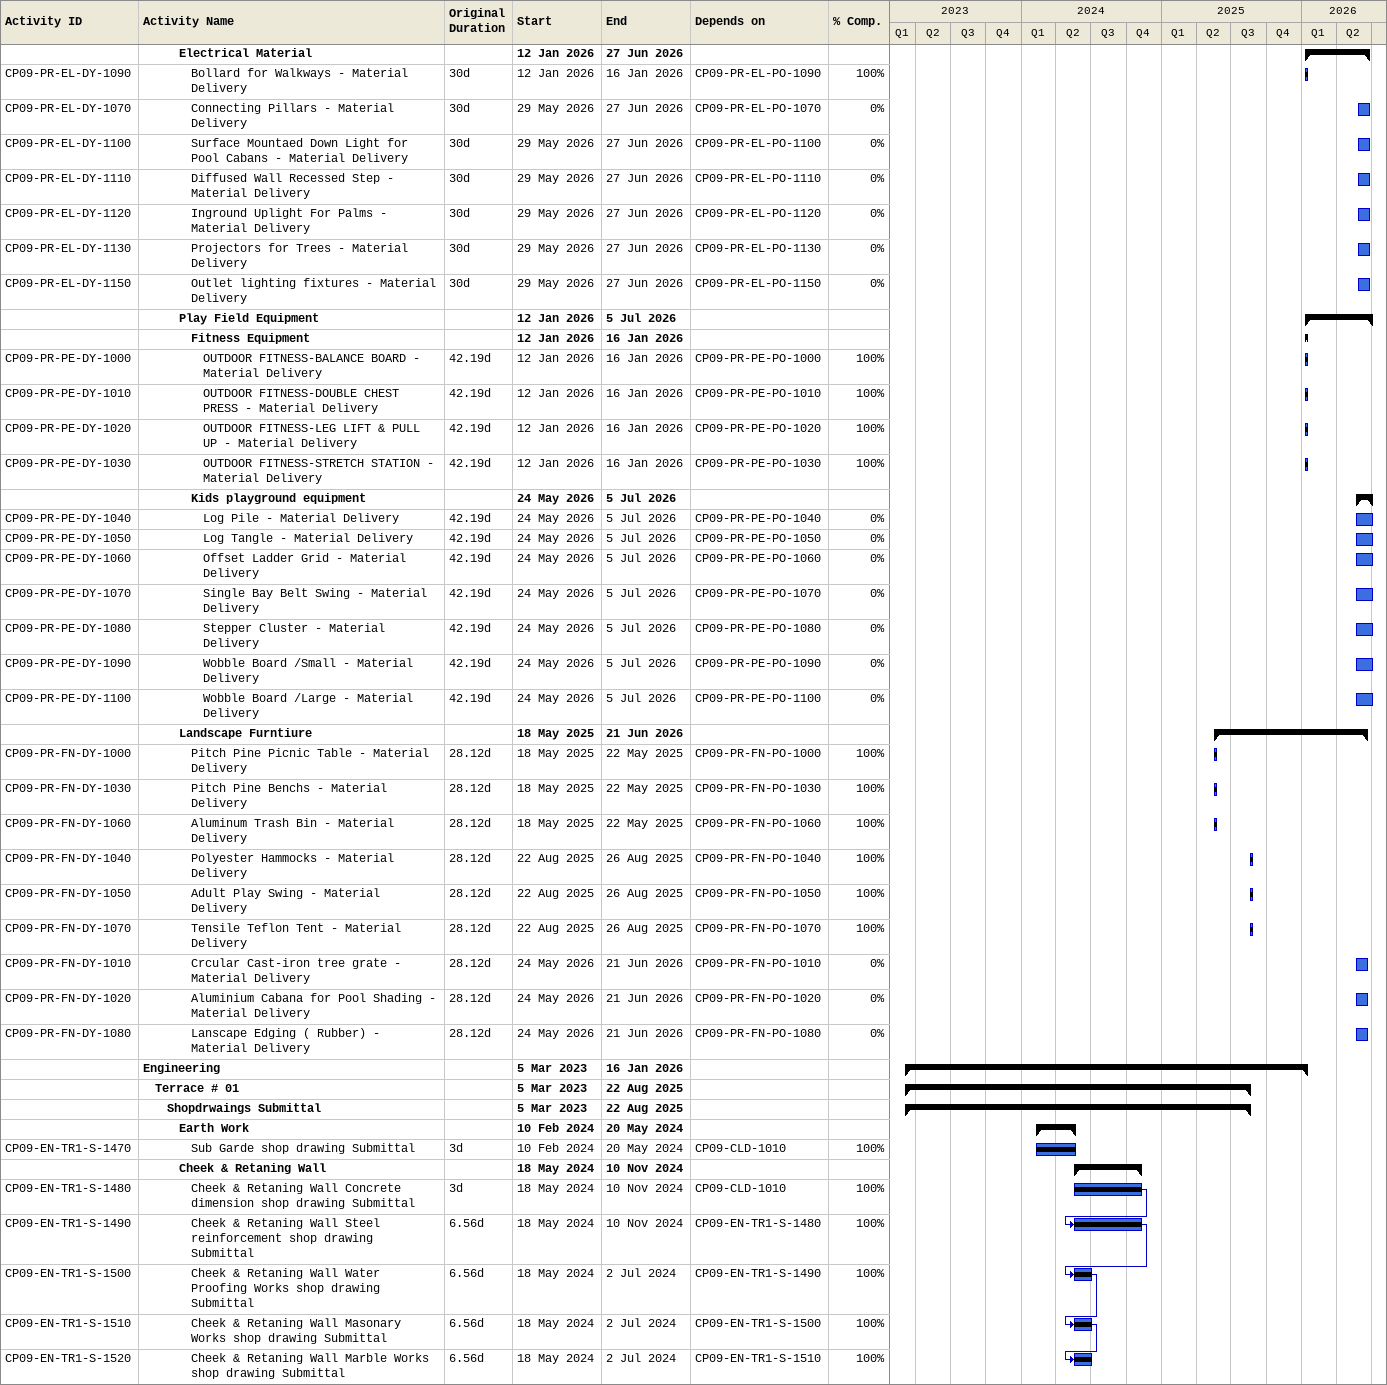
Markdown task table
| ID | Level | Task | Original duration | Start | Finish | Predecessors | % complete |
|---|---|---|---|---|---|---|---|
|  | 4 | **Electrical Material** |  | 2026-01-12 | 2026-06-27 |  |  |
| CP09-PR-EL-DY-1090 | 5 | Bollard for Walkways - Material Delivery | 30d | 2026-01-12 | 2026-01-16 | CP09-PR-EL-PO-1090 | 100 |
| CP09-PR-EL-DY-1070 | 5 | Connecting Pillars - Material Delivery | 30d | 2026-05-29 | 2026-06-27 | CP09-PR-EL-PO-1070 | 0 |
| CP09-PR-EL-DY-1100 | 5 | Surface Mountaed Down Light for Pool Cabans - Material Delivery | 30d | 2026-05-29 | 2026-06-27 | CP09-PR-EL-PO-1100 | 0 |
| CP09-PR-EL-DY-1110 | 5 | Diffused Wall Recessed Step - Material Delivery | 30d | 2026-05-29 | 2026-06-27 | CP09-PR-EL-PO-1110 | 0 |
| CP09-PR-EL-DY-1120 | 5 | Inground Uplight For Palms - Material Delivery | 30d | 2026-05-29 | 2026-06-27 | CP09-PR-EL-PO-1120 | 0 |
| CP09-PR-EL-DY-1130 | 5 | Projectors for Trees - Material Delivery | 30d | 2026-05-29 | 2026-06-27 | CP09-PR-EL-PO-1130 | 0 |
| CP09-PR-EL-DY-1150 | 5 | Outlet lighting fixtures - Material Delivery | 30d | 2026-05-29 | 2026-06-27 | CP09-PR-EL-PO-1150 | 0 |
|  | 4 | **Play Field Equipment** |  | 2026-01-12 | 2026-07-05 |  |  |
|  | 5 | **Fitness Equipment** |  | 2026-01-12 | 2026-01-16 |  |  |
| CP09-PR-PE-DY-1000 | 6 | OUTDOOR FITNESS-BALANCE BOARD - Material Delivery | 42.19d | 2026-01-12 | 2026-01-16 | CP09-PR-PE-PO-1000 | 100 |
| CP09-PR-PE-DY-1010 | 6 | OUTDOOR FITNESS-DOUBLE CHEST PRESS - Material Delivery | 42.19d | 2026-01-12 | 2026-01-16 | CP09-PR-PE-PO-1010 | 100 |
| CP09-PR-PE-DY-1020 | 6 | OUTDOOR FITNESS-LEG LIFT & PULL UP - Material Delivery | 42.19d | 2026-01-12 | 2026-01-16 | CP09-PR-PE-PO-1020 | 100 |
| CP09-PR-PE-DY-1030 | 6 | OUTDOOR FITNESS-STRETCH STATION - Material Delivery | 42.19d | 2026-01-12 | 2026-01-16 | CP09-PR-PE-PO-1030 | 100 |
|  | 5 | **Kids playground equipment** |  | 2026-05-24 | 2026-07-05 |  |  |
| CP09-PR-PE-DY-1040 | 6 | Log Pile - Material Delivery | 42.19d | 2026-05-24 | 2026-07-05 | CP09-PR-PE-PO-1040 | 0 |
| CP09-PR-PE-DY-1050 | 6 | Log Tangle - Material Delivery | 42.19d | 2026-05-24 | 2026-07-05 | CP09-PR-PE-PO-1050 | 0 |
| CP09-PR-PE-DY-1060 | 6 | Offset Ladder Grid - Material Delivery | 42.19d | 2026-05-24 | 2026-07-05 | CP09-PR-PE-PO-1060 | 0 |
| CP09-PR-PE-DY-1070 | 6 | Single Bay Belt Swing - Material Delivery | 42.19d | 2026-05-24 | 2026-07-05 | CP09-PR-PE-PO-1070 | 0 |
| CP09-PR-PE-DY-1080 | 6 | Stepper Cluster - Material Delivery | 42.19d | 2026-05-24 | 2026-07-05 | CP09-PR-PE-PO-1080 | 0 |
| CP09-PR-PE-DY-1090 | 6 | Wobble Board /Small - Material Delivery | 42.19d | 2026-05-24 | 2026-07-05 | CP09-PR-PE-PO-1090 | 0 |
| CP09-PR-PE-DY-1100 | 6 | Wobble Board /Large - Material Delivery | 42.19d | 2026-05-24 | 2026-07-05 | CP09-PR-PE-PO-1100 | 0 |
|  | 4 | **Landscape Furntiure** |  | 2025-05-18 | 2026-06-21 |  |  |
| CP09-PR-FN-DY-1000 | 5 | Pitch Pine Picnic Table - Material Delivery | 28.12d | 2025-05-18 | 2025-05-22 | CP09-PR-FN-PO-1000 | 100 |
| CP09-PR-FN-DY-1030 | 5 | Pitch Pine Benchs - Material Delivery | 28.12d | 2025-05-18 | 2025-05-22 | CP09-PR-FN-PO-1030 | 100 |
| CP09-PR-FN-DY-1060 | 5 | Aluminum Trash Bin - Material Delivery | 28.12d | 2025-05-18 | 2025-05-22 | CP09-PR-FN-PO-1060 | 100 |
| CP09-PR-FN-DY-1040 | 5 | Polyester Hammocks - Material Delivery | 28.12d | 2025-08-22 | 2025-08-26 | CP09-PR-FN-PO-1040 | 100 |
| CP09-PR-FN-DY-1050 | 5 | Adult Play Swing - Material Delivery | 28.12d | 2025-08-22 | 2025-08-26 | CP09-PR-FN-PO-1050 | 100 |
| CP09-PR-FN-DY-1070 | 5 | Tensile Teflon Tent - Material Delivery | 28.12d | 2025-08-22 | 2025-08-26 | CP09-PR-FN-PO-1070 | 100 |
| CP09-PR-FN-DY-1010 | 5 | Crcular Cast-iron tree grate - Material Delivery | 28.12d | 2026-05-24 | 2026-06-21 | CP09-PR-FN-PO-1010 | 0 |
| CP09-PR-FN-DY-1020 | 5 | Aluminium Cabana for Pool Shading - Material Delivery | 28.12d | 2026-05-24 | 2026-06-21 | CP09-PR-FN-PO-1020 | 0 |
| CP09-PR-FN-DY-1080 | 5 | Lanscape Edging ( Rubber) - Material Delivery | 28.12d | 2026-05-24 | 2026-06-21 | CP09-PR-FN-PO-1080 | 0 |
|  | 1 | **Engineering** |  | 2023-03-05 | 2026-01-16 |  |  |
|  | 2 | **Terrace # 01** |  | 2023-03-05 | 2025-08-22 |  |  |
|  | 3 | **Shopdrwaings Submittal** |  | 2023-03-05 | 2025-08-22 |  |  |
|  | 4 | **Earth Work** |  | 2024-02-10 | 2024-05-20 |  |  |
| CP09-EN-TR1-S-1470 | 5 | Sub Garde shop drawing Submittal | 3d | 2024-02-10 | 2024-05-20 | CP09-CLD-1010 | 100 |
|  | 4 | **Cheek & Retaning Wall** |  | 2024-05-18 | 2024-11-10 |  |  |
| CP09-EN-TR1-S-1480 | 5 | Cheek & Retaning Wall Concrete dimension shop drawing Submittal | 3d | 2024-05-18 | 2024-11-10 | CP09-CLD-1010 | 100 |
| CP09-EN-TR1-S-1490 | 5 | Cheek & Retaning Wall Steel reinforcement shop drawing Submittal | 6.56d | 2024-05-18 | 2024-11-10 | CP09-EN-TR1-S-1480 | 100 |
| CP09-EN-TR1-S-1500 | 5 | Cheek & Retaning Wall Water Proofing Works shop drawing Submittal | 6.56d | 2024-05-18 | 2024-07-02 | CP09-EN-TR1-S-1490 | 100 |
| CP09-EN-TR1-S-1510 | 5 | Cheek & Retaning Wall Masonary Works shop drawing Submittal | 6.56d | 2024-05-18 | 2024-07-02 | CP09-EN-TR1-S-1500 | 100 |
| CP09-EN-TR1-S-1520 | 5 | Cheek & Retaning Wall Marble Works shop drawing Submittal | 6.56d | 2024-05-18 | 2024-07-02 | CP09-EN-TR1-S-1510 | 100 |
